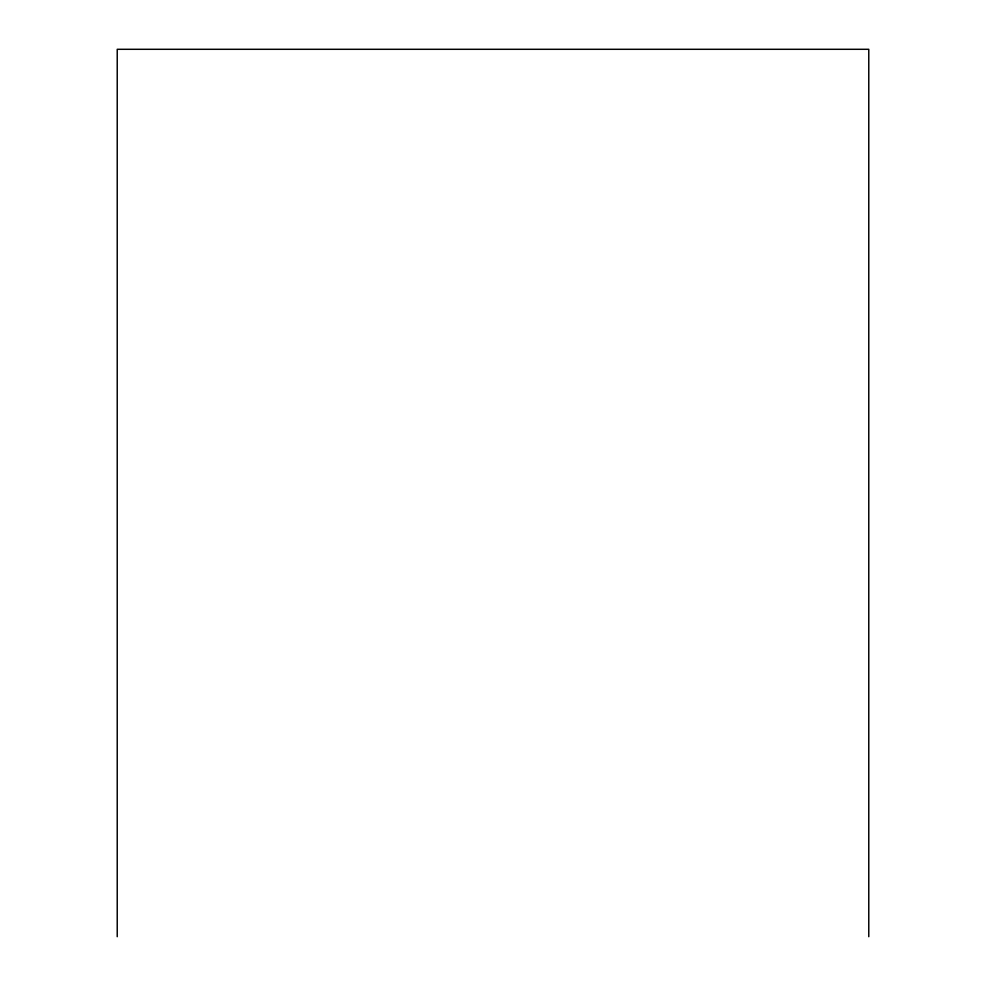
<?xml version="1.0" encoding="UTF-8"?>
<svg xmlns="http://www.w3.org/2000/svg" width="986" height="986" viewBox="0 0 986 986"><rect width="100%" height="100%" fill="white"/><g stroke="black" fill="none" stroke-linecap="round" stroke-linejoin="round"><path stroke-width="1.48" d="M868.777 936.7L868.777 49.3L117.223 49.3L117.223 936.7"/></g></svg>
